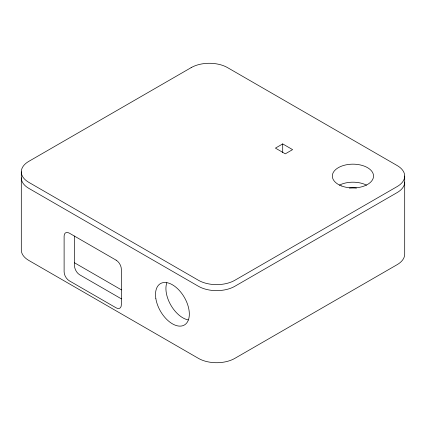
<?xml version="1.0" encoding="UTF-8"?>
<svg xmlns="http://www.w3.org/2000/svg" width="426" height="426" viewBox="0 0 426 426"><rect width="100%" height="100%" fill="white"/><g stroke="black" fill="none" stroke-linecap="round" stroke-linejoin="round"><path stroke-width="0.64" d="M282.71 143.919L275.425 148.126L285.308 153.829L292.593 149.627L282.71 143.919L282.71 152.487M74.518 262.799L121.442 289.888M121.405 298.876L79.721 274.813A7.359 4.249 60 0 1 74.518 265.803L74.518 236.015M404.7 176.055L404.7 254.146A25.752 14.867 0 0 1 397.16 264.658L234.848 358.367A25.752 14.867 0 0 1 198.436 358.367L28.84 260.456A25.752 14.867 0 0 1 21.3 249.945L21.3 171.854M188.26 319.921A23.909 13.802 60 0 1 170.874 305.202A23.909 13.802 60 0 1 166.816 282.779M21.3 177.86A25.752 14.867 0 0 0 28.84 188.372L198.436 286.283A25.752 14.867 0 0 0 234.848 286.283L397.16 192.573A25.752 14.867 0 0 0 404.7 182.062M349.395 188.047A11.033 6.369 0 0 1 356.487 188.047M339.357 185.134A20.597 11.891 0 0 1 366.52 185.134M191.152 67.633L28.84 161.342A25.752 14.867 0 0 0 28.84 182.365L198.436 280.276A25.752 14.867 0 0 0 234.848 280.276L397.16 186.567A25.752 14.867 0 0 0 397.16 165.544L227.564 67.633A25.752 14.867 0 0 0 191.152 67.633M116.138 260.169L69.316 233.139A7.359 4.249 60 0 0 64.113 236.142L64.113 271.809A7.359 4.249 60 0 0 69.316 280.819L116.138 307.849A7.359 4.249 60 0 0 121.341 304.846L121.341 269.179A7.359 4.249 60 0 0 116.138 260.169M155.841 298.541A23.909 13.802 60 0 0 183.569 325.421A23.909 13.802 60 0 0 177.855 288.956A23.909 13.802 60 0 0 155.841 298.541M341.492 185.944A20.597 11.891 0 0 0 373.495 176.833A20.597 11.891 0 0 0 343.83 165.389A20.597 11.891 0 0 0 341.492 185.944"/></g></svg>
